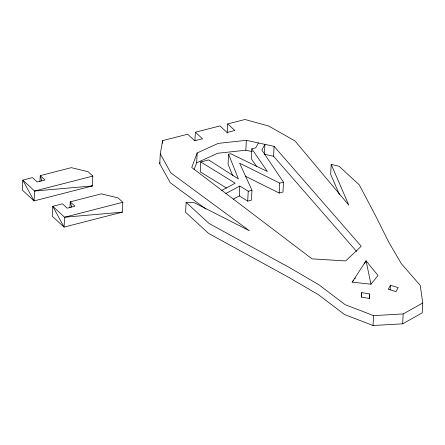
<?xml version="1.0" encoding="UTF-8"?>
<svg xmlns="http://www.w3.org/2000/svg" width="445" height="445" viewBox="0 0 445 445"><rect width="100%" height="100%" fill="white"/><g stroke="black" fill="none" stroke-linecap="round" stroke-linejoin="round"><path stroke-width="0.67" d="M39.928 181.566L40.25 175.63L71.295 167.659L88.093 171.714L92.827 176.081L92.293 185.965L34.081 200.912L22.25 190.004L22.784 180.114L32.485 177.622L37.219 181.988L44.984 179.997L40.25 175.63L41.774 180.815M69.915 207.765L70.238 201.83L101.282 193.859L118.081 197.914L122.814 202.28L122.28 212.165L64.069 227.111L52.237 216.203L52.771 206.319L62.472 203.827L67.206 208.188L74.971 206.196L70.238 201.83L71.762 207.014M205.935 209.022L170.285 182.767L159.744 163.76L160.283 153.875L162.609 140.648L187.618 134.223L194.715 140.77L202.481 138.779L195.377 132.232L219.958 125.918L227.056 132.465L234.815 130.474L227.718 123.927L244.967 119.499L268.719 126.03L295.013 140.987L348.836 205.184L331.186 164.377L339.129 166.297L359.287 184.881L375.118 214.852L388.591 241.841L401.307 263.651L420.252 285.401L422.75 302.984L422.216 312.874L402.658 323.827L373.038 325.501L344.608 314.57L318.409 294.69L288.577 277.274L208.483 233.352L185.609 212.265L186.143 202.375L193.981 202.586L249.356 230.727L170.819 172.877L160.283 153.875M162.464 143.284L162.609 140.648M194.916 140.798L195.377 132.232M194.037 169.801L196.634 162.848L197.174 152.958L218.217 143.379L246.352 140.331L274.098 146.361L361.218 246.246L345.698 260.926L312.04 258.873L191.739 167.504L197.174 152.958M258.367 142.94L255.736 147.84L251.803 148.853L267.362 171.492L230.666 153.714L228.596 154.243L238.425 178.923L208.627 159.939L200.762 161.958L200.228 171.842L226.494 188.046M227.217 133.155L227.718 123.927M228.596 154.243L228.062 164.133L232.596 175.519M233.241 199.16L239.277 195.928L239.811 186.043L248.232 191.233L251.959 190.276L239.621 163.187L279.733 183.145L283.504 182.177L282.964 192.068L279.199 193.035L245.256 176.148M196.634 162.848L217.683 153.264L245.812 150.221L246.352 140.331M251.959 190.276L251.425 200.167L247.698 201.123L248.232 191.233M251.803 148.853L251.269 158.737L256.715 166.664M264.369 154.248L264.909 144.364L261.844 150.06L283.504 182.177M356.579 251.431L273.564 156.245L274.098 146.361M279.199 193.035L279.733 183.145M331.186 164.377L330.652 174.268L339.474 194.671M361.423 297.221L361.674 292.604L369.684 293.995L369.433 298.612M373.038 325.501L373.572 315.616L345.142 304.686L318.943 284.8L289.117 267.384L209.022 223.468L186.143 202.375M390.182 289.834L390.432 285.223L398.147 287.626L395.989 291.631L388.268 289.222L390.432 285.223M402.658 323.827L403.192 313.936L422.75 302.984M361.674 292.604L361.401 297.065L369.411 298.456L369.684 293.995M159.744 163.76L159.978 162.436M364.433 263.768L366.063 260.759L378 275.488L370.958 284.216L352.173 282.119L366.063 260.759L370.958 284.216M352.173 282.119L353.419 280.578M354.659 279.037L355.488 278.008M221.827 190.36L235.199 183.195L200.762 161.958M225.932 193.48L239.811 186.043M92.827 176.081L34.615 191.027L22.784 180.114L34.081 200.912L34.615 191.027L92.293 185.965L90.925 186.077M122.814 202.28L64.603 217.227L52.771 206.319L64.069 227.111L64.603 217.227L122.28 212.165L120.912 212.276M373.572 315.616L403.192 313.936M245.812 150.221L252.398 151.65M264.291 154.231L273.564 156.245M239.277 195.928L247.698 201.123"/></g></svg>
